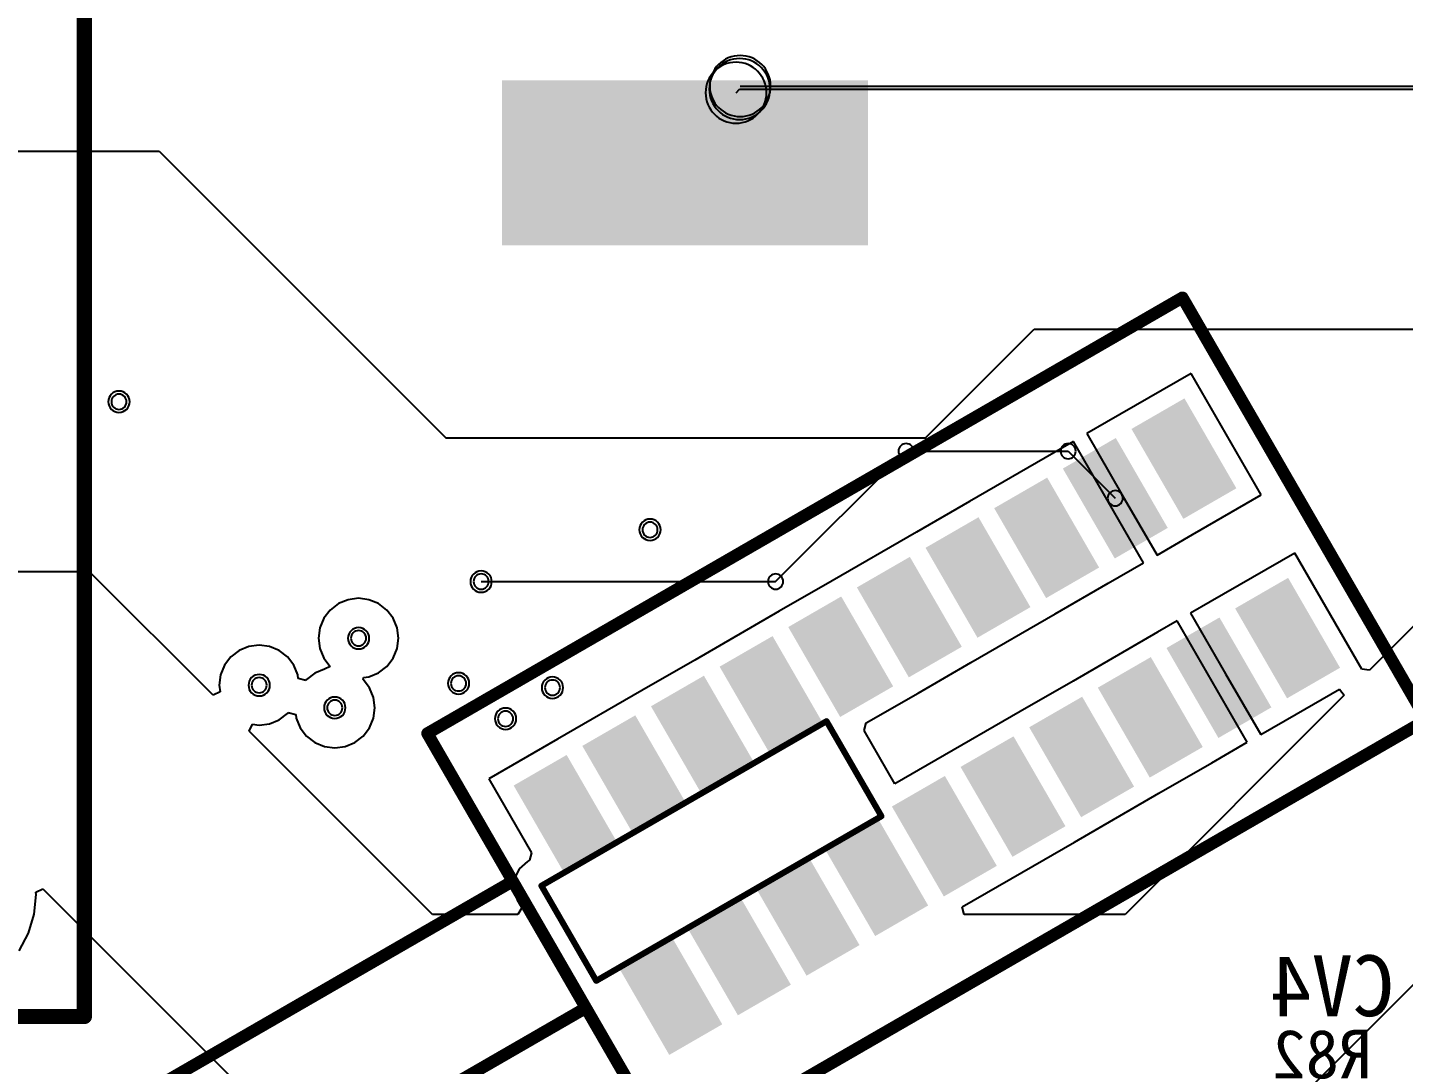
# Model space of a CAD drawing. Header units: inches. Extents: x 32166 to 34772, y 2386 to 4229.
# Drawn here: x 33801.1 to 33898.6, y 3116.3 to 3189.8 of the extents above; entities that cross this region are included whole.
import ezdxf

# ---------------------------------------------------------------- set-up
doc = ezdxf.new("R2010")
doc.units = ezdxf.units.IN
doc.header["$LTSCALE"] = 0.64311
doc.header["$MEASUREMENT"] = 0
for name, color, linetype in [('BOTTOMLAYER', 5, 'CONTINUOUS'), ('BOTTOMOVERLAY', 54, 'CONTINUOUS'), ('BOTTOMSOLDER', 6, 'CONTINUOUS'), ('KEEPOUTLAYER', 6, 'CONTINUOUS'), ('MULTILAYER', 9, 'CONTINUOUS')]:
    doc.layers.add(name, color=color, linetype=linetype)
doc.styles.get("Standard").update_dxf_attribs({"font": 'txt', "width": 0.8})

msp = doc.modelspace()

# ---------------------------------------------------------------- linework, layer by layer
at = {"layer": 'BOTTOMLAYER'}
for p, q in [((33851.637, 3185.65), (34048.767, 3185.65)), ((33725.156, 3181.028), (33810.476, 3181.028)), ((33810.476, 3181.028), (33830.78, 3160.724)), ((33864.778, 3160.724), (33872.468, 3168.414)), ((33872.468, 3168.414), (33978.092, 3168.414)), ((33883.588, 3165.274), (33877.602, 3161.818)), ((33888.556, 3156.669), (33883.588, 3165.274)), ((33877.602, 3161.818), (33876.206, 3161.012)), ((33877.602, 3161.818), (33877.602, 3161.818)), ((33877.602, 3161.818), (33877.602, 3161.818)), ((33830.78, 3160.724), (33864.778, 3160.724)), ((33876.206, 3161.012), (33878.69, 3156.711)), ((33854.151, 3150.529), (33863.396, 3159.774)), ((33863.396, 3159.774), (33874.877, 3159.774)), ((33873.861, 3159.658), (33867.875, 3156.202)), ((33875.256, 3160.463), (33873.861, 3159.658)), ((33873.861, 3159.658), (33873.861, 3159.658)), ((33874.877, 3159.774), (33878.215, 3156.435)), ((33877.741, 3156.16), (33875.256, 3160.463)), ((33878.69, 3156.711), (33878.69, 3156.711)), ((33878.69, 3156.711), (33881.174, 3152.407)), ((33883.692, 3153.861), (33888.556, 3156.669)), ((33867.875, 3156.202), (33864.133, 3154.042)), ((33867.875, 3156.202), (33867.875, 3156.202)), ((33867.875, 3156.202), (33867.875, 3156.202)), ((33880.224, 3151.859), (33877.741, 3156.16)), ((33877.741, 3156.16), (33877.741, 3156.16)), ((33864.133, 3154.042), (33858.148, 3150.586)), ((33864.133, 3154.042), (33864.133, 3154.042)), ((33881.174, 3152.407), (33883.692, 3153.861)), ((33883.692, 3153.861), (33883.692, 3153.861)), ((33883.692, 3153.861), (33883.692, 3153.861)), ((33877.706, 3150.405), (33880.224, 3151.859)), ((33890.932, 3152.554), (33884.946, 3149.098)), ((33895.679, 3144.331), (33890.932, 3152.554)), ((33903.745, 3151.782), (33896.223, 3144.26)), ((33805.551, 3151.22), (33757.828, 3151.22)), ((33805.638, 3151.134), (33805.551, 3151.22)), ((33814.296, 3142.475), (33805.638, 3151.134)), ((33833.286, 3150.529), (33854.151, 3150.529)), ((33858.148, 3150.586), (33854.406, 3148.426)), ((33858.148, 3150.586), (33858.148, 3150.586)), ((33858.148, 3150.586), (33858.148, 3150.586)), ((33873.965, 3148.245), (33877.706, 3150.405)), ((33877.706, 3150.405), (33877.706, 3150.405)), ((33823.186, 3148.964), (33822.6, 3148.514)), ((33823.869, 3149.247), (33823.186, 3148.964)), ((33824.602, 3149.343), (33823.869, 3149.247)), ((33825.335, 3149.247), (33824.602, 3149.343)), ((33826.018, 3148.964), (33825.335, 3149.247)), ((33826.605, 3148.514), (33826.018, 3148.964)), ((33884.946, 3149.098), (33883.55, 3148.292)), ((33884.946, 3149.098), (33884.946, 3149.098)), ((33884.946, 3149.098), (33884.946, 3149.098)), ((33822.15, 3147.927), (33821.867, 3147.244)), ((33822.6, 3148.514), (33822.15, 3147.927)), ((33827.055, 3147.927), (33826.605, 3148.514)), ((33827.338, 3147.244), (33827.055, 3147.927)), ((33854.406, 3148.426), (33848.42, 3144.97)), ((33854.406, 3148.426), (33854.406, 3148.426)), ((33867.979, 3144.789), (33873.965, 3148.245)), ((33873.965, 3148.245), (33873.965, 3148.245)), ((33873.965, 3148.245), (33873.965, 3148.245)), ((33883.55, 3148.292), (33886.034, 3143.99)), ((33821.867, 3147.244), (33821.77, 3146.511)), ((33827.435, 3146.511), (33827.338, 3147.244)), ((33881.205, 3146.938), (33875.219, 3143.482)), ((33882.6, 3147.743), (33881.205, 3146.938)), ((33881.205, 3146.938), (33881.205, 3146.938)), ((33885.085, 3143.44), (33882.6, 3147.743)), ((33817.559, 3146.017), (33816.826, 3145.921)), ((33818.292, 3145.921), (33817.559, 3146.017)), ((33821.77, 3146.511), (33821.867, 3145.778)), ((33827.338, 3145.778), (33827.435, 3146.511)), ((33815.556, 3145.188), (33815.106, 3144.601)), ((33816.143, 3145.638), (33815.556, 3145.188)), ((33816.826, 3145.921), (33816.143, 3145.638)), ((33818.975, 3145.638), (33818.292, 3145.921)), ((33819.562, 3145.188), (33818.975, 3145.638)), ((33820.012, 3144.601), (33819.562, 3145.188)), ((33821.867, 3145.778), (33822.15, 3145.095)), ((33822.15, 3145.095), (33822.6, 3144.509)), ((33826.605, 3144.509), (33827.055, 3145.095)), ((33827.055, 3145.095), (33827.338, 3145.778)), ((33848.42, 3144.97), (33844.679, 3142.81)), ((33848.42, 3144.97), (33848.42, 3144.97)), ((33848.42, 3144.97), (33848.42, 3144.97)), ((33815.106, 3144.601), (33814.823, 3143.918)), ((33820.295, 3143.918), (33820.012, 3144.601)), ((33821.501, 3144.039), (33820.915, 3143.589)), ((33822.184, 3144.322), (33821.501, 3144.039)), ((33822.6, 3144.509), (33822.184, 3144.322)), ((33822.184, 3144.322), (33822.184, 3144.322)), ((33822.184, 3144.322), (33822.184, 3144.322)), ((33822.6, 3144.509), (33822.6, 3144.509)), ((33825.335, 3143.776), (33826.018, 3144.058)), ((33826.018, 3144.058), (33826.605, 3144.509)), ((33864.238, 3142.629), (33867.979, 3144.789)), ((33867.979, 3144.789), (33867.979, 3144.789)), ((33886.034, 3143.99), (33886.034, 3143.99)), ((33886.034, 3143.99), (33888.518, 3139.687)), ((33896.223, 3144.26), (33895.679, 3144.331)), ((33814.823, 3143.918), (33814.727, 3143.185)), ((33814.727, 3143.185), (33814.788, 3142.718)), ((33820.329, 3143.658), (33820.295, 3143.918)), ((33820.859, 3143.516), (33820.329, 3143.658)), ((33820.915, 3143.589), (33820.859, 3143.516)), ((33824.92, 3143.589), (33824.957, 3143.726)), ((33825.37, 3143.003), (33824.92, 3143.589)), ((33824.957, 3143.726), (33825.335, 3143.776)), ((33875.219, 3143.482), (33871.477, 3141.322)), ((33875.219, 3143.482), (33875.219, 3143.482)), ((33875.219, 3143.482), (33875.219, 3143.482)), ((33887.568, 3139.138), (33885.085, 3143.44)), ((33885.085, 3143.44), (33885.085, 3143.44)), ((33814.788, 3142.718), (33814.296, 3142.475)), ((33825.653, 3142.319), (33825.37, 3143.003)), ((33825.75, 3141.586), (33825.653, 3142.319)), ((33844.679, 3142.81), (33838.693, 3139.354)), ((33844.679, 3142.81), (33844.679, 3142.81)), ((33860.566, 3140.509), (33864.238, 3142.629)), ((33864.238, 3142.629), (33864.238, 3142.629)), ((33864.238, 3142.629), (33864.238, 3142.629)), ((33894.442, 3142.479), (33878.905, 3126.942)), ((33891.036, 3141.141), (33894.108, 3142.914)), ((33894.108, 3142.914), (33894.442, 3142.479)), ((33818.975, 3140.732), (33819.562, 3141.182)), ((33819.562, 3141.182), (33819.618, 3141.255)), ((33819.618, 3141.255), (33820.148, 3141.113)), ((33820.148, 3141.113), (33820.182, 3140.853)), ((33825.653, 3140.853), (33825.75, 3141.586)), ((33871.477, 3141.322), (33865.492, 3137.866)), ((33871.477, 3141.322), (33871.477, 3141.322)), ((33888.518, 3139.687), (33891.036, 3141.141)), ((33891.036, 3141.141), (33891.036, 3141.141)), ((33891.036, 3141.141), (33891.036, 3141.141)), ((33816.849, 3139.922), (33817.091, 3140.414)), ((33817.091, 3140.414), (33817.559, 3140.353)), ((33817.559, 3140.353), (33818.292, 3140.449)), ((33818.292, 3140.449), (33818.975, 3140.732)), ((33820.182, 3140.853), (33820.465, 3140.17)), ((33820.465, 3140.17), (33820.915, 3139.584)), ((33824.92, 3139.584), (33825.37, 3140.17)), ((33825.37, 3140.17), (33825.653, 3140.853)), ((33860.424, 3139.979), (33860.566, 3140.509)), ((33829.829, 3126.942), (33816.849, 3139.922)), ((33820.915, 3139.584), (33821.501, 3139.134)), ((33821.501, 3139.134), (33822.184, 3138.851)), ((33823.651, 3138.851), (33824.334, 3139.134)), ((33824.334, 3139.134), (33824.92, 3139.584)), ((33838.693, 3139.354), (33833.83, 3136.546)), ((33838.693, 3139.354), (33838.693, 3139.354)), ((33838.693, 3139.354), (33838.693, 3139.354)), ((33862.606, 3136.2), (33860.424, 3139.979)), ((33885.05, 3137.685), (33887.568, 3139.138)), ((33822.184, 3138.851), (33822.917, 3138.754)), ((33822.917, 3138.754), (33823.651, 3138.851)), ((33865.492, 3137.866), (33862.606, 3136.2)), ((33865.492, 3137.866), (33865.492, 3137.866)), ((33865.492, 3137.866), (33865.492, 3137.866)), ((33881.309, 3135.525), (33885.05, 3137.685)), ((33885.05, 3137.685), (33885.05, 3137.685)), ((33833.83, 3136.546), (33836.857, 3131.303)), ((33875.323, 3132.069), (33881.309, 3135.525)), ((33881.309, 3135.525), (33881.309, 3135.525)), ((33881.309, 3135.525), (33881.309, 3135.525)), ((33871.582, 3129.909), (33875.323, 3132.069)), ((33875.323, 3132.069), (33875.323, 3132.069)), ((33836.564, 3130.686), (33835.983, 3130.176)), ((33836.715, 3130.773), (33836.564, 3130.686)), ((33836.857, 3131.303), (33836.715, 3130.773)), ((33835.641, 3129.483), (33835.59, 3128.711)), ((33835.983, 3130.176), (33835.641, 3129.483)), ((33867.361, 3127.472), (33871.582, 3129.909)), ((33871.582, 3129.909), (33871.582, 3129.909)), ((33871.582, 3129.909), (33871.582, 3129.909)), ((33801.739, 3128.512), (33802.234, 3128.746)), ((33801.755, 3128.344), (33801.739, 3128.512)), ((33802.234, 3128.746), (33833.933, 3097.047)), ((33835.59, 3128.711), (33835.839, 3127.979)), ((33801.617, 3126.947), (33801.755, 3128.344)), ((33835.839, 3127.979), (33836.163, 3127.417)), ((33836.163, 3127.417), (33835.889, 3126.942)), ((33867.503, 3126.942), (33867.361, 3127.472)), ((33882.179, 3104.815), (33905.042, 3127.678)), ((33801.21, 3125.604), (33801.617, 3126.947)), ((33835.889, 3126.942), (33829.829, 3126.942)), ((33878.905, 3126.942), (33867.503, 3126.942)), ((33800.548, 3124.365), (33801.21, 3125.604))]:
    msp.add_line(p, q, dxfattribs=at)
for centre, radius, start, end in [((33851.637, 3185.65), 2.16, 0, 180), ((33851.637, 3185.65), 2.16, 180, 0), ((33807.625, 3163.273), 0.54, 0, 180), ((33807.625, 3163.273), 0.54, 180, 0), ((33863.396, 3159.774), 0.54, 0, 180), ((33863.396, 3159.774), 0.54, 0, 180), ((33863.396, 3159.774), 0.54, 180, 0), ((33863.396, 3159.774), 0.54, 180, 0), ((33874.877, 3159.774), 0.54, 0, 180), ((33874.877, 3159.774), 0.54, 0, 180), ((33874.877, 3159.774), 0.54, 180, 0), ((33874.877, 3159.774), 0.54, 180, 0), ((33878.215, 3156.435), 0.54, 0, 180), ((33878.215, 3156.435), 0.54, 180, 0), ((33845.252, 3154.201), 0.54, 0, 180), ((33845.252, 3154.201), 0.54, 180, 0), ((33833.286, 3150.529), 0.54, 0, 180), ((33833.286, 3150.529), 0.54, 0, 180), ((33854.151, 3150.529), 0.54, 0, 180), ((33854.151, 3150.529), 0.54, 0, 180), ((33833.286, 3150.529), 0.54, 180, 0), ((33833.286, 3150.529), 0.54, 180, 0), ((33854.151, 3150.529), 0.54, 180, 0), ((33854.151, 3150.529), 0.54, 180, 0), ((33824.602, 3146.511), 0.54, 0, 180), ((33824.602, 3146.511), 0.54, 180, 0), ((33817.559, 3143.185), 0.54, 0, 180), ((33817.559, 3143.185), 0.54, 180, 0), ((33831.687, 3143.314), 0.54, 0, 180), ((33831.687, 3143.314), 0.54, 180, 0), ((33838.34, 3143.012), 0.54, 0, 180), ((33838.34, 3143.012), 0.54, 180, 0), ((33822.917, 3141.586), 0.54, 0, 180), ((33822.917, 3141.586), 0.54, 180, 0), ((33835.014, 3140.809), 0.54, 0, 180), ((33835.014, 3140.809), 0.54, 180, 0)]:
    msp.add_arc(centre, radius, start, end, dxfattribs=at)
for points in [[(33835.192, 3174.81), (33860.248, 3174.81), (33835.192, 3185.61), (33860.248, 3185.61)], [(33886.195, 3157.301), (33882.955, 3162.913), (33883.202, 3155.573), (33879.962, 3161.185)], [(33881.332, 3154.493), (33878.092, 3160.105), (33878.339, 3152.765), (33875.099, 3158.377)], [(33876.468, 3151.685), (33873.228, 3157.297), (33873.475, 3149.957), (33870.235, 3155.569)], [(33871.605, 3148.877), (33868.365, 3154.489), (33868.612, 3147.149), (33865.372, 3152.761)], [(33866.741, 3146.069), (33863.501, 3151.681), (33863.748, 3144.341), (33860.508, 3149.953)], [(33893.539, 3144.581), (33890.299, 3150.193), (33890.546, 3142.853), (33887.306, 3148.465)], [(33861.877, 3143.261), (33858.637, 3148.873), (33858.884, 3141.533), (33855.644, 3147.145)], [(33888.676, 3141.773), (33885.436, 3147.385), (33885.683, 3140.045), (33882.443, 3145.657)], [(33857.014, 3140.453), (33853.774, 3146.065), (33854.021, 3138.725), (33850.781, 3144.337)], [(33883.812, 3138.965), (33880.572, 3144.577), (33880.819, 3137.237), (33877.579, 3142.849)], [(33852.15, 3137.645), (33848.91, 3143.257), (33849.157, 3135.917), (33845.917, 3141.529)], [(33878.949, 3136.157), (33875.709, 3141.769), (33875.956, 3134.429), (33872.716, 3140.041)], [(33847.287, 3134.837), (33844.047, 3140.449), (33844.294, 3133.109), (33841.054, 3138.721)], [(33874.085, 3133.349), (33870.845, 3138.961), (33871.092, 3131.621), (33867.852, 3137.233)], [(33842.423, 3132.029), (33839.183, 3137.641), (33839.43, 3130.301), (33836.19, 3135.913)], [(33869.221, 3130.541), (33865.981, 3136.153), (33866.228, 3128.813), (33862.988, 3134.425)], [(33864.358, 3127.733), (33861.118, 3133.345), (33861.365, 3126.005), (33858.125, 3131.617)], [(33859.494, 3124.925), (33856.254, 3130.537), (33856.501, 3123.197), (33853.261, 3128.809)], [(33854.631, 3122.117), (33851.391, 3127.729), (33851.638, 3120.389), (33848.398, 3126.001)], [(33849.767, 3119.309), (33846.527, 3124.921), (33846.774, 3117.581), (33843.534, 3123.193)]]:
    msp.add_solid(points, dxfattribs=at)
at = {"layer": 'BOTTOMOVERLAY'}
for points, const_width in [([(33805.176, 3119.704), (33805.176, 3244.984)], 1.08), ([(33829.475, 3139.768), (33882.974, 3170.656)], 0.864), ([(33882.974, 3170.656), (33900.254, 3140.726)], 0.864), ([(33846.755, 3109.838), (33900.254, 3140.726)], 0.864), ([(33829.475, 3139.768), (33846.755, 3109.838)], 0.864), ([(33785.091, 3100.176), (33835.523, 3129.293)], 0.864), ([(33790.275, 3091.197), (33840.707, 3120.314)], 0.864), ([(33749.016, 3119.704), (33805.176, 3119.704)], 1.08)]:
    msp.add_lwpolyline(points, dxfattribs=dict(at, const_width=const_width))
for points, const_width in [([(33882.867, 3170.843, 1), (33883.082, 3170.469, 1)], 0.432), ([(33882.867, 3170.843, 1), (33883.082, 3170.469, 1)], 0.432), ([(33829.367, 3139.955, 1), (33829.583, 3139.581, 1)], 0.432), ([(33829.367, 3139.955, 1), (33829.583, 3139.581, 1)], 0.432), ([(33835.415, 3129.48, 1), (33835.631, 3129.106, 1)], 0.432), ([(33840.599, 3120.501, 1), (33840.815, 3120.127, 1)], 0.432), ([(33805.446, 3119.704, 1), (33804.906, 3119.704, 1)], 0.54), ([(33805.446, 3119.704, 1), (33804.906, 3119.704, 1)], 0.54)]:
    msp.add_lwpolyline(points, format="xyb", close=True, dxfattribs=dict(at, const_width=const_width))
at = {"layer": 'BOTTOMSOLDER'}
for p, q in [((33851.343, 3185.175), (33851.602, 3185.434)), ((33851.602, 3185.434), (34048.421, 3185.434))]:
    msp.add_line(p, q, dxfattribs=at)
for centre, radius, start, end in [((33851.343, 3185.175), 2.16, 0, 180), ((33851.602, 3185.434), 2.16, 0, 180), ((33851.602, 3185.434), 2.16, 0, 180), ((33851.343, 3185.175), 2.16, 180, 0), ((33851.602, 3185.434), 2.16, 180, 0), ((33851.602, 3185.434), 2.16, 180, 0), ((33807.625, 3163.273), 0.759, 0, 180), ((33807.625, 3163.273), 0.759, 180, 0), ((33845.252, 3154.201), 0.759, 0, 180), ((33845.252, 3154.201), 0.759, 180, 0), ((33833.286, 3150.529), 0.759, 0, 180), ((33833.286, 3150.529), 0.759, 180, 0), ((33824.602, 3146.511), 0.759, 0, 180), ((33824.602, 3146.511), 0.759, 180, 0), ((33831.687, 3143.314), 0.759, 0, 180), ((33817.559, 3143.185), 0.759, 0, 180), ((33817.559, 3143.185), 0.759, 180, 0), ((33831.687, 3143.314), 0.759, 180, 0), ((33838.34, 3143.012), 0.759, 0, 180), ((33838.34, 3143.012), 0.759, 180, 0), ((33822.917, 3141.586), 0.759, 0, 180), ((33822.917, 3141.586), 0.759, 180, 0), ((33835.014, 3140.809), 0.759, 0, 180), ((33835.014, 3140.809), 0.759, 180, 0)]:
    msp.add_arc(centre, radius, start, end, dxfattribs=at)
for points in [[(33834.753, 3174.371), (33860.687, 3174.371), (33834.753, 3186.049), (33860.687, 3186.049)], [(33886.795, 3157.141), (33883.116, 3163.513), (33883.042, 3154.974), (33879.363, 3161.346)], [(33881.931, 3154.333), (33878.252, 3160.705), (33878.178, 3152.166), (33874.499, 3158.538)], [(33877.068, 3151.525), (33873.389, 3157.897), (33873.315, 3149.358), (33869.636, 3155.73)], [(33872.204, 3148.717), (33868.525, 3155.089), (33868.451, 3146.55), (33864.772, 3152.922)], [(33867.341, 3145.909), (33863.662, 3152.281), (33863.587, 3143.742), (33859.908, 3150.114)], [(33894.139, 3144.421), (33890.46, 3150.793), (33890.386, 3142.254), (33886.707, 3148.626)], [(33862.477, 3143.101), (33858.798, 3149.473), (33858.724, 3140.934), (33855.045, 3147.306)], [(33889.275, 3141.613), (33885.596, 3147.985), (33885.522, 3139.446), (33881.843, 3145.818)], [(33857.613, 3140.293), (33853.934, 3146.665), (33853.86, 3138.126), (33850.181, 3144.498)], [(33884.412, 3138.805), (33880.733, 3145.177), (33880.659, 3136.638), (33876.98, 3143.01)], [(33852.75, 3137.485), (33849.071, 3143.857), (33848.997, 3135.318), (33845.318, 3141.69)], [(33879.548, 3135.997), (33875.869, 3142.369), (33875.795, 3133.83), (33872.116, 3140.202)], [(33847.886, 3134.677), (33844.207, 3141.049), (33844.133, 3132.51), (33840.454, 3138.882)], [(33874.685, 3133.189), (33871.006, 3139.561), (33870.931, 3131.022), (33867.252, 3137.394)], [(33843.023, 3131.869), (33839.344, 3138.241), (33839.269, 3129.702), (33835.59, 3136.074)], [(33869.821, 3130.381), (33866.142, 3136.753), (33866.068, 3128.214), (33862.389, 3134.586)], [(33864.957, 3127.573), (33861.278, 3133.945), (33861.204, 3125.406), (33857.525, 3131.778)], [(33860.094, 3124.765), (33856.415, 3131.137), (33856.341, 3122.598), (33852.662, 3128.97)], [(33855.23, 3121.957), (33851.551, 3128.329), (33851.477, 3119.79), (33847.798, 3126.162)], [(33850.367, 3119.149), (33846.688, 3125.521), (33846.613, 3116.982), (33842.934, 3123.354)]]:
    msp.add_solid(points, dxfattribs=at)
at = {"layer": 'KEEPOUTLAYER', "const_width": 0.432}
for points in [[(33837.555, 3128.97), (33857.758, 3140.634)], [(33857.758, 3140.634), (33861.646, 3133.899)], [(33841.443, 3122.235), (33861.646, 3133.899)], [(33837.555, 3128.97), (33841.443, 3122.235)]]:
    msp.add_lwpolyline(points, dxfattribs=at)
at = {"layer": 'KEEPOUTLAYER', "const_width": 0.216}
for points in [[(33857.704, 3140.727, 1), (33857.812, 3140.54, 1)], [(33857.704, 3140.727, 1), (33857.812, 3140.54, 1)], [(33861.592, 3133.993, 1), (33861.7, 3133.806, 1)], [(33861.592, 3133.993, 1), (33861.7, 3133.806, 1)], [(33837.501, 3129.063, 1), (33837.609, 3128.876, 1)], [(33837.501, 3129.063, 1), (33837.609, 3128.876, 1)], [(33841.389, 3122.329, 1), (33841.497, 3122.142, 1)], [(33841.389, 3122.329, 1), (33841.497, 3122.142, 1)]]:
    msp.add_lwpolyline(points, format="xyb", close=True, dxfattribs=at)
at = {"layer": 'MULTILAYER'}
for centre, start, end in [((33807.625, 3163.273), 0, 180), ((33807.625, 3163.273), 180, 0), ((33845.252, 3154.201), 0, 180), ((33845.252, 3154.201), 180, 0), ((33833.286, 3150.529), 0, 180), ((33833.286, 3150.529), 180, 0), ((33824.602, 3146.511), 0, 180), ((33824.602, 3146.511), 180, 0), ((33817.559, 3143.185), 0, 180), ((33817.559, 3143.185), 180, 0), ((33831.687, 3143.314), 0, 180), ((33831.687, 3143.314), 180, 0), ((33838.34, 3143.012), 0, 180), ((33838.34, 3143.012), 180, 0), ((33822.917, 3141.586), 0, 180), ((33822.917, 3141.586), 180, 0), ((33835.014, 3140.809), 0, 180), ((33835.014, 3140.809), 180, 0)]:
    msp.add_arc(centre, 0.54, start, end, dxfattribs=at)
for points in [[(33835.192, 3174.81), (33860.248, 3174.81), (33835.192, 3185.61), (33860.248, 3185.61)], [(33886.195, 3157.301), (33882.955, 3162.913), (33883.202, 3155.573), (33879.962, 3161.185)], [(33881.332, 3154.493), (33878.092, 3160.105), (33878.339, 3152.765), (33875.099, 3158.377)], [(33876.468, 3151.685), (33873.228, 3157.297), (33873.475, 3149.957), (33870.235, 3155.569)], [(33871.605, 3148.877), (33868.365, 3154.489), (33868.612, 3147.149), (33865.372, 3152.761)], [(33866.741, 3146.069), (33863.501, 3151.681), (33863.748, 3144.341), (33860.508, 3149.953)], [(33893.539, 3144.581), (33890.299, 3150.193), (33890.546, 3142.853), (33887.306, 3148.465)], [(33861.877, 3143.261), (33858.637, 3148.873), (33858.884, 3141.533), (33855.644, 3147.145)], [(33888.676, 3141.773), (33885.436, 3147.385), (33885.683, 3140.045), (33882.443, 3145.657)], [(33857.014, 3140.453), (33853.774, 3146.065), (33854.021, 3138.725), (33850.781, 3144.337)], [(33883.812, 3138.965), (33880.572, 3144.577), (33880.819, 3137.237), (33877.579, 3142.849)], [(33852.15, 3137.645), (33848.91, 3143.257), (33849.157, 3135.917), (33845.917, 3141.529)], [(33878.949, 3136.157), (33875.709, 3141.769), (33875.956, 3134.429), (33872.716, 3140.041)], [(33847.287, 3134.837), (33844.047, 3140.449), (33844.294, 3133.109), (33841.054, 3138.721)], [(33874.085, 3133.349), (33870.845, 3138.961), (33871.092, 3131.621), (33867.852, 3137.233)], [(33842.423, 3132.029), (33839.183, 3137.641), (33839.43, 3130.301), (33836.19, 3135.913)], [(33869.221, 3130.541), (33865.981, 3136.153), (33866.228, 3128.813), (33862.988, 3134.425)], [(33864.358, 3127.733), (33861.118, 3133.345), (33861.365, 3126.005), (33858.125, 3131.617)], [(33859.494, 3124.925), (33856.254, 3130.537), (33856.501, 3123.197), (33853.261, 3128.809)], [(33854.631, 3122.117), (33851.391, 3127.729), (33851.638, 3120.389), (33848.398, 3126.001)], [(33849.767, 3119.309), (33846.527, 3124.921), (33846.774, 3117.581), (33843.534, 3123.193)]]:
    msp.add_solid(points, dxfattribs=at)

# ---------------------------------------------------------------- texts
at = {"layer": 'BOTTOMOVERLAY', "text_generation_flag": 2}
msp.add_text('CV4', height=4.32, rotation=360, dxfattribs=at).set_placement((33897.999, 3119.727))
msp.add_text('R82', height=3.456, dxfattribs=at).set_placement((33896.401, 3115.321))

doc.saveas('drawing.dxf')
